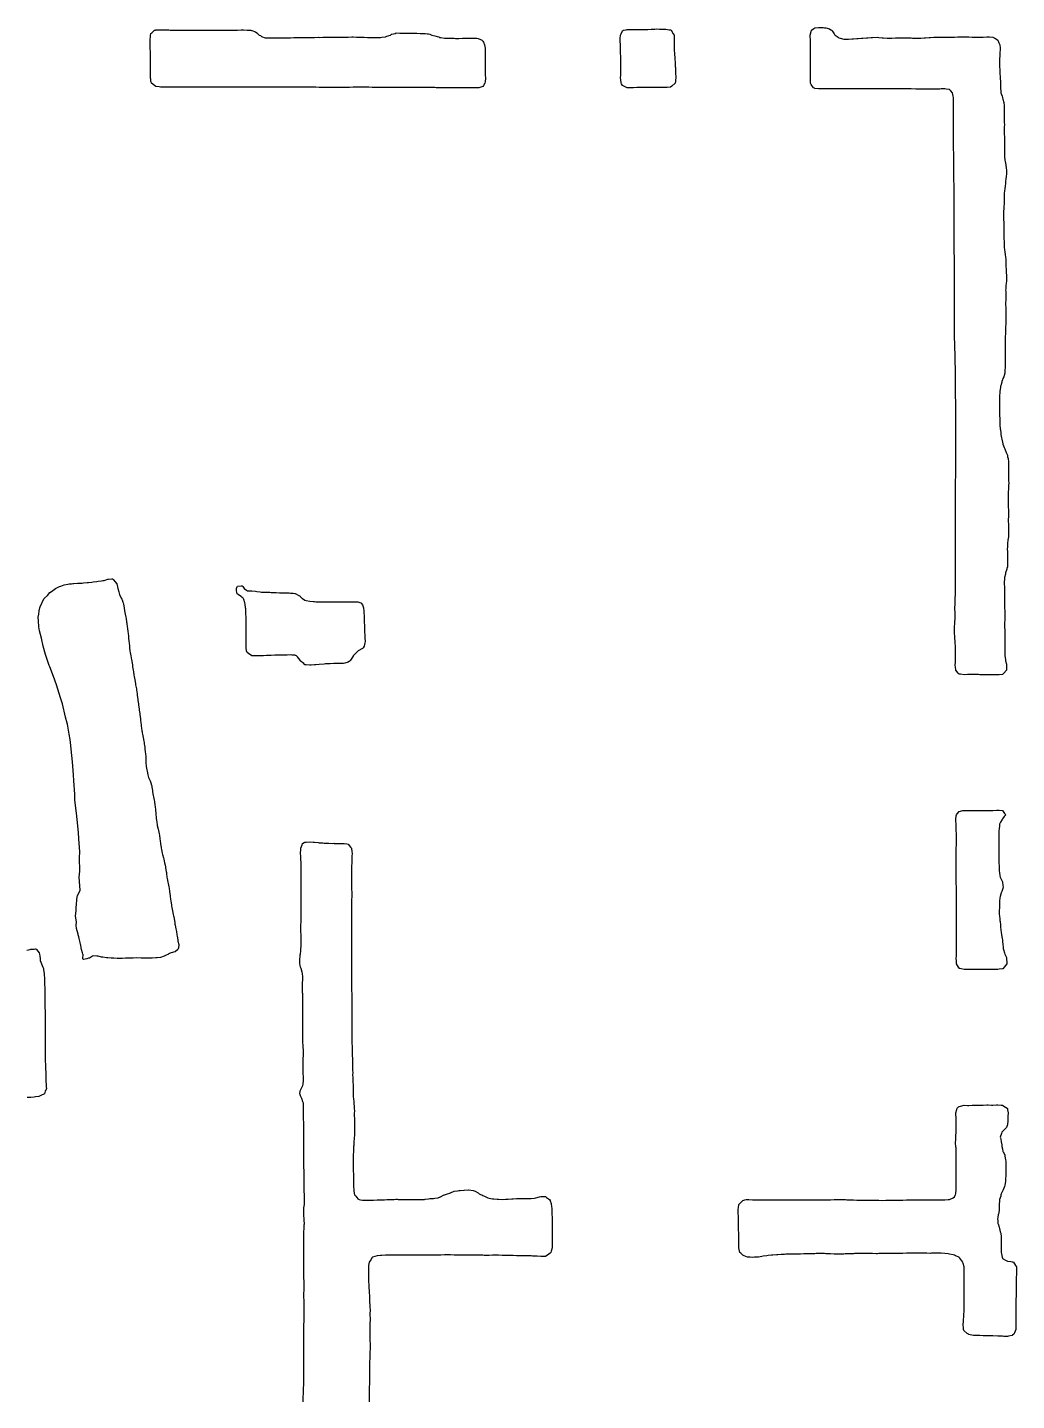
# Model space of a CAD drawing. Header units: millimetres. Extents: x 130 to 149.3, y 511.3 to 541.6.
# Drawn here: x 139.68 to 149.3, y 528.28 to 541.64 of the extents above; entities that cross this region are included whole.
import ezdxf

# ---------------------------------------------------------------- set-up
doc = ezdxf.new("R2010")
doc.units = ezdxf.units.MM
doc.layers.add('Default', color=7, linetype='Continuous', true_color=0xbfd4ff)

msp = doc.modelspace()

# ---------------------------------------------------------------- linework, layer by layer
at = {"layer": 'Default'}
for points in [[(145.653, 541.056), (145.619, 541.055), (145.606, 541.055), (145.572, 541.054), (145.559, 541.054), (145.525, 541.054), (145.512, 541.054), (145.479, 541.069), (145.466, 541.075), (145.457, 541.092), (145.454, 541.098), (145.45, 541.132), (145.448, 541.145), (145.449, 541.179), (145.449, 541.192), (145.449, 541.225), (145.449, 541.238), (145.449, 541.272), (145.45, 541.285), (145.449, 541.319), (145.45, 541.332), (145.449, 541.366), (145.448, 541.379), (145.447, 541.413), (145.447, 541.426), (145.446, 541.46), (145.446, 541.472), (145.445, 541.506), (145.444, 541.519), (145.445, 541.532), (145.446, 541.566), (145.452, 541.577), (145.466, 541.606), (145.473, 541.611), (145.476, 541.613), (145.503, 541.618), (145.512, 541.62), (145.546, 541.621), (145.559, 541.62), (145.593, 541.621), (145.606, 541.621), (145.64, 541.62), (145.653, 541.62), (145.687, 541.619), (145.7, 541.619), (145.713, 541.621), (145.746, 541.623), (145.78, 541.624), (145.793, 541.625), (145.827, 541.624), (145.84, 541.623), (145.874, 541.623), (145.887, 541.623), (145.921, 541.618), (145.934, 541.616), (145.939, 541.614), (145.941, 541.613), (145.96, 541.579), (145.968, 541.566), (145.969, 541.532), (145.969, 541.519), (145.969, 541.485), (145.969, 541.472), (145.969, 541.439), (145.97, 541.426), (145.972, 541.379), (145.975, 541.345), (145.976, 541.332), (145.978, 541.298), (145.979, 541.285), (145.98, 541.26), (145.981, 541.25), (145.981, 541.241), (145.981, 541.238), (145.982, 541.204), (145.983, 541.192), (145.984, 541.158), (145.984, 541.145), (145.983, 541.135), (145.981, 541.109), (145.978, 541.101), (145.977, 541.098), (145.945, 541.07), (145.934, 541.06), (145.9, 541.056), (145.887, 541.055), (145.853, 541.056), (145.84, 541.057), (145.793, 541.057), (145.759, 541.057), (145.746, 541.057), (145.7, 541.057), (145.666, 541.056)], [(149.07, 541.545), (149.089, 541.534), (149.114, 541.519), (149.117, 541.515), (149.128, 541.491), (149.138, 541.472), (149.141, 541.439), (149.141, 541.426), (149.138, 541.392), (149.136, 541.379), (149.136, 541.366), (149.134, 541.332), (149.134, 541.298), (149.135, 541.285), (149.135, 541.251), (149.136, 541.238), (149.137, 541.204), (149.138, 541.192), (149.142, 541.158), (149.142, 541.145), (149.144, 541.111), (149.144, 541.098), (149.144, 541.064), (149.143, 541.051), (149.147, 541.017), (149.147, 541.004), (149.159, 540.97), (149.163, 540.958), (149.164, 540.956), (149.168, 540.943), (149.176, 540.911), (149.18, 540.877), (149.181, 540.864), (149.181, 540.83), (149.181, 540.817), (149.181, 540.783), (149.181, 540.77), (149.181, 540.736), (149.181, 540.723), (149.182, 540.69), (149.181, 540.677), (149.181, 540.643), (149.181, 540.63), (149.181, 540.596), (149.182, 540.583), (149.182, 540.549), (149.182, 540.536), (149.182, 540.502), (149.182, 540.489), (149.182, 540.455), (149.182, 540.443), (149.183, 540.409), (149.182, 540.396), (149.183, 540.383), (149.185, 540.349), (149.188, 540.336), (149.195, 540.302), (149.2, 540.268), (149.203, 540.255), (149.203, 540.242), (149.201, 540.208), (149.199, 540.196), (149.195, 540.162), (149.194, 540.149), (149.192, 540.115), (149.19, 540.102), (149.186, 540.068), (149.184, 540.055), (149.18, 540.021), (149.18, 539.987), (149.179, 539.974), (149.179, 539.941), (149.179, 539.928), (149.177, 539.894), (149.176, 539.881), (149.173, 539.847), (149.173, 539.834), (149.174, 539.8), (149.173, 539.787), (149.173, 539.774), (149.177, 539.74), (149.177, 539.727), (149.178, 539.694), (149.176, 539.66), (149.176, 539.647), (149.177, 539.634), (149.177, 539.6), (149.178, 539.587), (149.18, 539.553), (149.18, 539.519), (149.181, 539.506), (149.183, 539.472), (149.185, 539.46), (149.191, 539.426), (149.193, 539.413), (149.196, 539.379), (149.196, 539.366), (149.197, 539.332), (149.197, 539.319), (149.198, 539.285), (149.198, 539.272), (149.198, 539.259), (149.201, 539.225), (149.201, 539.213), (149.202, 539.179), (149.198, 539.145), (149.197, 539.132), (149.195, 539.098), (149.194, 539.085), (149.195, 539.072), (149.195, 539.038), (149.195, 539.004), (149.195, 538.991), (149.194, 538.957), (149.194, 538.945), (149.195, 538.911), (149.196, 538.898), (149.196, 538.864), (149.196, 538.851), (149.196, 538.838), (149.196, 538.804), (149.195, 538.77), (149.195, 538.757), (149.194, 538.723), (149.194, 538.711), (149.192, 538.677), (149.192, 538.664), (149.191, 538.63), (149.191, 538.617), (149.19, 538.583), (149.19, 538.57), (149.19, 538.536), (149.189, 538.523), (149.189, 538.489), (149.19, 538.476), (149.19, 538.443), (149.19, 538.43), (149.189, 538.396), (149.189, 538.383), (149.188, 538.349), (149.188, 538.336), (149.187, 538.302), (149.187, 538.289), (149.185, 538.276), (149.175, 538.242), (149.168, 538.226), (149.164, 538.211), (149.158, 538.196), (149.157, 538.188), (149.146, 538.155), (149.145, 538.149), (149.144, 538.136), (149.136, 538.102), (149.136, 538.089), (149.134, 538.055), (149.134, 538.021), (149.134, 538.008), (149.134, 537.995), (149.134, 537.962), (149.134, 537.928), (149.134, 537.915), (149.134, 537.881), (149.135, 537.868), (149.136, 537.834), (149.136, 537.821), (149.138, 537.787), (149.139, 537.774), (149.139, 537.77), (149.142, 537.736), (149.143, 537.727), (149.147, 537.695), (149.148, 537.681), (149.155, 537.649), (149.156, 537.634), (149.164, 537.606), (149.167, 537.589), (149.168, 537.587), (149.18, 537.553), (149.185, 537.54), (149.2, 537.506), (149.205, 537.493), (149.211, 537.478), (149.213, 537.464), (149.218, 537.447), (149.222, 537.413), (149.223, 537.4), (149.223, 537.366), (149.223, 537.353), (149.222, 537.319), (149.222, 537.306), (149.222, 537.293), (149.223, 537.259), (149.223, 537.225), (149.224, 537.213), (149.221, 537.179), (149.221, 537.166), (149.221, 537.153), (149.219, 537.119), (149.219, 537.085), (149.22, 537.072), (149.219, 537.038), (149.219, 537.025), (149.219, 536.991), (149.22, 536.978), (149.221, 536.945), (149.221, 536.932), (149.221, 536.898), (149.221, 536.885), (149.22, 536.851), (149.22, 536.838), (149.221, 536.804), (149.221, 536.791), (149.222, 536.757), (149.222, 536.744), (149.222, 536.711), (149.222, 536.698), (149.221, 536.685), (149.217, 536.651), (149.213, 536.62), (149.212, 536.607), (149.212, 536.604), (149.211, 536.593), (149.21, 536.557), (149.21, 536.557), (149.211, 536.553), (149.211, 536.535), (149.212, 536.51), (149.213, 536.483), (149.213, 536.464), (149.213, 536.445), (149.213, 536.417), (149.211, 536.394), (149.207, 536.377), (149.206, 536.37), (149.194, 536.336), (149.192, 536.323), (149.184, 536.289), (149.182, 536.276), (149.181, 536.242), (149.181, 536.229), (149.182, 536.196), (149.182, 536.183), (149.182, 536.17), (149.183, 536.136), (149.183, 536.102), (149.183, 536.089), (149.184, 536.055), (149.184, 536.042), (149.184, 536.008), (149.184, 535.995), (149.185, 535.962), (149.185, 535.949), (149.185, 535.915), (149.185, 535.902), (149.185, 535.868), (149.184, 535.855), (149.184, 535.821), (149.184, 535.808), (149.185, 535.774), (149.185, 535.761), (149.185, 535.727), (149.185, 535.715), (149.185, 535.702), (149.186, 535.668), (149.187, 535.634), (149.187, 535.621), (149.186, 535.587), (149.186, 535.574), (149.187, 535.54), (149.187, 535.527), (149.192, 535.493), (149.194, 535.48), (149.201, 535.447), (149.204, 535.434), (149.203, 535.4), (149.203, 535.387), (149.175, 535.358), (149.164, 535.347), (149.13, 535.343), (149.117, 535.341), (149.083, 535.342), (149.07, 535.342), (149.036, 535.342), (149.023, 535.342), (148.989, 535.343), (148.977, 535.343), (148.943, 535.343), (148.93, 535.344), (148.896, 535.344), (148.883, 535.344), (148.849, 535.344), (148.836, 535.344), (148.823, 535.344), (148.789, 535.342), (148.755, 535.348), (148.742, 535.35), (148.733, 535.36), (148.709, 535.387), (148.705, 535.421), (148.704, 535.434), (148.705, 535.468), (148.705, 535.48), (148.705, 535.514), (148.705, 535.527), (148.705, 535.561), (148.705, 535.574), (148.705, 535.608), (148.705, 535.621), (148.703, 535.655), (148.703, 535.668), (148.701, 535.702), (148.701, 535.715), (148.698, 535.748), (148.697, 535.761), (148.698, 535.795), (148.698, 535.808), (148.7, 535.842), (148.701, 535.855), (148.702, 535.889), (148.702, 535.902), (148.702, 535.936), (148.702, 535.949), (148.701, 535.983), (148.701, 535.995), (148.702, 536.029), (148.702, 536.042), (148.704, 536.076), (148.704, 536.089), (148.705, 536.123), (148.705, 536.136), (148.706, 536.17), (148.706, 536.183), (148.706, 536.196), (148.706, 536.229), (148.706, 536.263), (148.706, 536.276), (148.706, 536.31), (148.706, 536.323), (148.706, 536.357), (148.706, 536.37), (148.706, 536.404), (148.706, 536.417), (148.706, 536.451), (148.706, 536.464), (148.707, 536.497), (148.707, 536.51), (148.707, 536.544), (148.707, 536.557), (148.707, 536.591), (148.707, 536.604), (148.707, 536.638), (148.707, 536.651), (148.707, 536.685), (148.707, 536.698), (148.707, 536.731), (148.707, 536.744), (148.706, 536.778), (148.706, 536.791), (148.706, 536.825), (148.706, 536.838), (148.706, 536.872), (148.705, 536.885), (148.705, 536.919), (148.705, 536.932), (148.705, 536.966), (148.705, 536.978), (148.706, 537.012), (148.706, 537.025), (148.706, 537.059), (148.706, 537.072), (148.706, 537.106), (148.707, 537.119), (148.707, 537.153), (148.707, 537.166), (148.707, 537.2), (148.707, 537.213), (148.707, 537.246), (148.708, 537.259), (148.708, 537.293), (148.708, 537.306), (148.708, 537.319), (148.708, 537.353), (148.709, 537.387), (148.709, 537.4), (148.709, 537.434), (148.709, 537.447), (148.709, 537.481), (148.709, 537.493), (148.709, 537.527), (148.709, 537.54), (148.71, 537.574), (148.71, 537.587), (148.71, 537.621), (148.71, 537.634), (148.709, 537.668), (148.709, 537.681), (148.709, 537.715), (148.709, 537.727), (148.709, 537.761), (148.709, 537.774), (148.709, 537.808), (148.709, 537.821), (148.709, 537.855), (148.709, 537.868), (148.708, 537.902), (148.708, 537.915), (148.708, 537.949), (148.708, 537.962), (148.708, 537.995), (148.708, 538.008), (148.707, 538.042), (148.707, 538.055), (148.707, 538.102), (148.706, 538.136), (148.706, 538.149), (148.706, 538.183), (148.706, 538.196), (148.706, 538.229), (148.706, 538.242), (148.705, 538.276), (148.705, 538.289), (148.705, 538.323), (148.705, 538.336), (148.704, 538.37), (148.704, 538.383), (148.703, 538.417), (148.703, 538.43), (148.702, 538.464), (148.702, 538.476), (148.701, 538.51), (148.7, 538.523), (148.699, 538.557), (148.699, 538.57), (148.697, 538.617), (148.697, 538.632), (148.696, 538.664), (148.696, 538.671), (148.695, 538.685), (148.695, 538.711), (148.695, 538.733), (148.696, 538.742), (148.696, 538.753), (148.696, 538.757), (148.696, 538.791), (148.697, 538.804), (148.697, 538.838), (148.697, 538.851), (148.697, 538.885), (148.697, 538.898), (148.697, 538.932), (148.697, 538.945), (148.697, 538.978), (148.697, 538.991), (148.697, 539.025), (148.697, 539.038), (148.697, 539.072), (148.697, 539.085), (148.697, 539.119), (148.697, 539.132), (148.697, 539.166), (148.697, 539.179), (148.697, 539.213), (148.696, 539.225), (148.696, 539.259), (148.696, 539.272), (148.696, 539.306), (148.696, 539.319), (148.696, 539.326), (148.696, 539.33), (148.695, 539.357), (148.695, 539.366), (148.695, 539.413), (148.694, 539.447), (148.694, 539.46), (148.694, 539.493), (148.694, 539.506), (148.694, 539.54), (148.694, 539.553), (148.694, 539.587), (148.694, 539.6), (148.694, 539.634), (148.694, 539.647), (148.694, 539.66), (148.694, 539.694), (148.693, 539.727), (148.693, 539.74), (148.693, 539.774), (148.693, 539.787), (148.693, 539.821), (148.693, 539.834), (148.693, 539.868), (148.693, 539.881), (148.693, 539.915), (148.693, 539.928), (148.693, 539.962), (148.692, 539.974), (148.692, 540.008), (148.692, 540.021), (148.692, 540.055), (148.692, 540.068), (148.692, 540.102), (148.692, 540.115), (148.691, 540.149), (148.691, 540.162), (148.691, 540.196), (148.691, 540.208), (148.69, 540.242), (148.69, 540.255), (148.69, 540.289), (148.69, 540.302), (148.689, 540.336), (148.689, 540.349), (148.689, 540.383), (148.689, 540.396), (148.689, 540.43), (148.688, 540.443), (148.688, 540.476), (148.688, 540.489), (148.688, 540.523), (148.688, 540.536), (148.688, 540.57), (148.688, 540.583), (148.688, 540.617), (148.688, 540.63), (148.687, 540.664), (148.687, 540.677), (148.687, 540.711), (148.687, 540.723), (148.687, 540.757), (148.687, 540.77), (148.687, 540.804), (148.687, 540.817), (148.687, 540.851), (148.686, 540.864), (148.686, 540.898), (148.686, 540.911), (148.686, 540.945), (148.686, 540.958), (148.684, 540.97), (148.678, 541.004), (148.657, 541.026), (148.649, 541.035), (148.615, 541.041), (148.602, 541.043), (148.568, 541.042), (148.555, 541.041), (148.521, 541.041), (148.508, 541.041), (148.474, 541.041), (148.462, 541.041), (148.428, 541.041), (148.415, 541.041), (148.402, 541.041), (148.368, 541.041), (148.334, 541.041), (148.321, 541.041), (148.274, 541.042), (148.24, 541.042), (148.228, 541.042), (148.194, 541.042), (148.147, 541.043), (148.134, 541.043), (148.1, 541.043), (148.053, 541.043), (148.04, 541.043), (148.027, 541.043), (147.993, 541.043), (147.947, 541.043), (147.913, 541.043), (147.9, 541.043), (147.853, 541.043), (147.806, 541.043), (147.759, 541.043), (147.725, 541.042), (147.713, 541.042), (147.666, 541.042), (147.632, 541.042), (147.619, 541.042), (147.585, 541.043), (147.572, 541.043), (147.525, 541.043), (147.491, 541.043), (147.479, 541.043), (147.445, 541.043), (147.432, 541.043), (147.398, 541.042), (147.385, 541.042), (147.372, 541.044), (147.338, 541.047), (147.334, 541.049), (147.326, 541.051), (147.303, 541.085), (147.295, 541.098), (147.294, 541.132), (147.294, 541.145), (147.295, 541.179), (147.295, 541.192), (147.296, 541.225), (147.296, 541.238), (147.296, 541.272), (147.296, 541.285), (147.296, 541.319), (147.296, 541.332), (147.295, 541.366), (147.295, 541.379), (147.295, 541.413), (147.295, 541.426), (147.295, 541.46), (147.295, 541.472), (147.294, 541.506), (147.294, 541.519), (147.292, 541.553), (147.292, 541.566), (147.301, 541.6), (147.305, 541.613), (147.329, 541.629), (147.338, 541.635), (147.372, 541.638), (147.385, 541.64), (147.419, 541.638), (147.432, 541.637), (147.445, 541.635), (147.479, 541.627), (147.492, 541.618), (147.5, 541.613), (147.505, 541.606), (147.525, 541.578), (147.53, 541.572), (147.534, 541.566), (147.564, 541.545), (147.572, 541.538), (147.585, 541.534), (147.619, 541.527), (147.653, 541.527), (147.666, 541.527), (147.7, 541.529), (147.713, 541.53), (147.746, 541.531), (147.759, 541.532), (147.793, 541.534), (147.806, 541.535), (147.84, 541.538), (147.853, 541.54), (147.887, 541.543), (147.9, 541.543), (147.947, 541.544), (147.96, 541.543), (147.993, 541.54), (148.006, 541.539), (148.04, 541.536), (148.074, 541.537), (148.087, 541.537), (148.121, 541.539), (148.134, 541.54), (148.147, 541.54), (148.181, 541.54), (148.215, 541.539), (148.228, 541.539), (148.261, 541.538), (148.274, 541.538), (148.287, 541.537), (148.321, 541.537), (148.334, 541.537), (148.368, 541.537), (148.402, 541.538), (148.415, 541.539), (148.449, 541.542), (148.462, 541.543), (148.495, 541.545), (148.508, 541.545), (148.542, 541.545), (148.555, 541.545), (148.589, 541.546), (148.602, 541.546), (148.636, 541.546), (148.649, 541.546), (148.683, 541.546), (148.696, 541.546), (148.73, 541.547), (148.742, 541.547), (148.776, 541.547), (148.789, 541.547), (148.823, 541.547), (148.836, 541.547), (148.87, 541.546), (148.883, 541.546), (148.917, 541.546), (148.93, 541.546), (148.964, 541.546), (148.977, 541.546), (149.01, 541.548), (149.023, 541.548), (149.036, 541.547)], [(142.563, 541.057), (142.529, 541.057), (142.516, 541.057), (142.483, 541.058), (142.47, 541.058), (142.436, 541.058), (142.423, 541.058), (142.389, 541.058), (142.376, 541.058), (142.363, 541.058), (142.329, 541.058), (142.295, 541.059), (142.282, 541.059), (142.248, 541.059), (142.236, 541.059), (142.189, 541.059), (142.155, 541.059), (142.142, 541.059), (142.108, 541.059), (142.095, 541.059), (142.061, 541.059), (142.048, 541.059), (142.002, 541.059), (141.968, 541.059), (141.955, 541.059), (141.921, 541.059), (141.908, 541.059), (141.861, 541.059), (141.814, 541.059), (141.78, 541.06), (141.721, 541.06), (141.687, 541.06), (141.674, 541.06), (141.64, 541.06), (141.58, 541.06), (141.533, 541.06), (141.487, 541.06), (141.44, 541.06), (141.393, 541.06), (141.359, 541.06), (141.346, 541.06), (141.312, 541.06), (141.299, 541.06), (141.286, 541.06), (141.253, 541.06), (141.219, 541.06), (141.206, 541.06), (141.172, 541.06), (141.159, 541.06), (141.125, 541.06), (141.112, 541.06), (141.078, 541.06), (141.065, 541.06), (141.031, 541.06), (141.018, 541.06), (140.985, 541.06), (140.972, 541.059), (140.959, 541.061), (140.925, 541.065), (140.914, 541.074), (140.884, 541.098), (140.883, 541.102), (140.878, 541.115), (140.876, 541.136), (140.875, 541.145), (140.875, 541.179), (140.875, 541.192), (140.874, 541.225), (140.874, 541.238), (140.874, 541.272), (140.874, 541.285), (140.874, 541.319), (140.874, 541.332), (140.873, 541.366), (140.873, 541.379), (140.873, 541.413), (140.872, 541.426), (140.872, 541.46), (140.871, 541.472), (140.87, 541.519), (140.873, 541.553), (140.874, 541.566), (140.877, 541.577), (140.878, 541.58), (140.888, 541.589), (140.913, 541.613), (140.922, 541.615), (140.925, 541.616), (140.959, 541.617), (140.972, 541.618), (141.006, 541.617), (141.018, 541.616), (141.052, 541.616), (141.065, 541.615), (141.099, 541.615), (141.112, 541.615), (141.146, 541.614), (141.159, 541.614), (141.193, 541.614), (141.206, 541.614), (141.253, 541.613), (141.286, 541.613), (141.299, 541.613), (141.333, 541.613), (141.346, 541.613), (141.38, 541.613), (141.393, 541.613), (141.427, 541.613), (141.44, 541.613), (141.474, 541.613), (141.487, 541.613), (141.533, 541.614), (141.567, 541.614), (141.58, 541.614), (141.614, 541.614), (141.627, 541.614), (141.661, 541.614), (141.674, 541.615), (141.708, 541.615), (141.721, 541.615), (141.755, 541.616), (141.767, 541.616), (141.78, 541.616), (141.814, 541.615), (141.819, 541.615), (141.849, 541.613), (141.857, 541.61), (141.861, 541.609), (141.895, 541.596), (141.908, 541.587), (141.908, 541.586), (141.93, 541.566), (141.943, 541.56), (141.955, 541.551), (141.989, 541.54), (142.002, 541.539), (142.014, 541.539), (142.048, 541.538), (142.061, 541.538), (142.095, 541.538), (142.129, 541.539), (142.142, 541.539), (142.176, 541.539), (142.189, 541.54), (142.223, 541.54), (142.236, 541.54), (142.269, 541.541), (142.282, 541.541), (142.316, 541.541), (142.329, 541.542), (142.363, 541.542), (142.376, 541.543), (142.41, 541.543), (142.423, 541.543), (142.457, 541.543), (142.47, 541.543), (142.504, 541.544), (142.516, 541.543), (142.55, 541.544), (142.563, 541.544), (142.597, 541.544), (142.61, 541.544), (142.644, 541.544), (142.657, 541.544), (142.67, 541.545), (142.704, 541.545), (142.738, 541.545), (142.751, 541.546), (142.784, 541.546), (142.797, 541.546), (142.831, 541.547), (142.844, 541.547), (142.878, 541.546), (142.891, 541.546), (142.925, 541.544), (142.938, 541.544), (142.951, 541.544), (142.985, 541.543), (142.997, 541.543), (143.031, 541.542), (143.065, 541.542), (143.078, 541.542), (143.112, 541.543), (143.125, 541.545), (143.159, 541.55), (143.172, 541.554), (143.208, 541.566), (143.219, 541.573), (143.222, 541.574), (143.253, 541.582), (143.265, 541.586), (143.299, 541.585), (143.312, 541.585), (143.325, 541.585), (143.359, 541.583), (143.393, 541.584), (143.406, 541.584), (143.44, 541.584), (143.453, 541.584), (143.466, 541.584), (143.499, 541.582), (143.512, 541.582), (143.546, 541.58), (143.568, 541.578), (143.58, 541.577), (143.593, 541.575), (143.612, 541.566), (143.64, 541.558), (143.664, 541.553), (143.68, 541.547), (143.687, 541.543), (143.7, 541.541), (143.734, 541.537), (143.746, 541.537), (143.78, 541.536), (143.793, 541.535), (143.827, 541.534), (143.84, 541.533), (143.874, 541.533), (143.908, 541.535), (143.921, 541.535), (143.955, 541.536), (143.968, 541.536), (143.981, 541.536), (144.014, 541.537), (144.048, 541.534), (144.061, 541.533), (144.086, 541.523), (144.095, 541.519), (144.105, 541.511), (144.108, 541.508), (144.113, 541.498), (144.125, 541.472), (144.129, 541.439), (144.13, 541.426), (144.13, 541.392), (144.129, 541.379), (144.129, 541.345), (144.129, 541.332), (144.129, 541.298), (144.13, 541.285), (144.13, 541.251), (144.13, 541.238), (144.13, 541.204), (144.131, 541.192), (144.131, 541.179), (144.133, 541.145), (144.129, 541.111), (144.128, 541.098), (144.113, 541.075), (144.108, 541.066), (144.097, 541.062), (144.067, 541.051), (144.065, 541.051), (144.061, 541.051), (144.027, 541.051), (144.014, 541.051), (144.009, 541.051), (143.991, 541.051), (143.975, 541.051), (143.968, 541.051), (143.934, 541.052), (143.921, 541.052), (143.887, 541.052), (143.874, 541.053), (143.827, 541.054), (143.793, 541.054), (143.78, 541.054), (143.746, 541.054), (143.734, 541.054), (143.7, 541.054), (143.687, 541.054), (143.653, 541.054), (143.64, 541.055), (143.606, 541.055), (143.593, 541.055), (143.559, 541.056), (143.546, 541.056), (143.512, 541.056), (143.499, 541.056), (143.466, 541.056), (143.453, 541.056), (143.419, 541.056), (143.406, 541.056), (143.372, 541.056), (143.359, 541.057), (143.312, 541.057), (143.278, 541.057), (143.265, 541.057), (143.232, 541.057), (143.219, 541.057), (143.185, 541.057), (143.172, 541.057), (143.138, 541.057), (143.125, 541.057), (143.091, 541.057), (143.078, 541.057), (143.044, 541.057), (143.031, 541.057), (142.997, 541.058), (142.985, 541.058), (142.951, 541.058), (142.938, 541.058), (142.904, 541.058), (142.891, 541.058), (142.857, 541.058), (142.844, 541.058), (142.81, 541.057), (142.797, 541.057), (142.763, 541.057), (142.751, 541.057), (142.738, 541.057), (142.704, 541.057), (142.691, 541.057), (142.657, 541.057), (142.623, 541.057), (142.61, 541.057), (142.576, 541.057)], [(140.082, 534.764), (140.065, 534.863), (140.063, 534.872), (140.048, 534.932), (140.017, 535.059), (139.999, 535.119), (139.959, 535.246), (139.929, 535.326), (139.895, 535.42), (139.889, 535.434), (139.851, 535.541), (139.829, 535.621), (139.813, 535.699), (139.794, 535.769), (139.786, 535.808), (139.785, 535.868), (139.782, 535.902), (139.786, 535.932), (139.79, 535.966), (139.798, 535.995), (139.801, 536.004), (139.837, 536.081), (139.843, 536.089), (139.871, 536.115), (139.895, 536.144), (139.91, 536.152), (139.949, 536.183), (139.963, 536.189), (139.975, 536.195), (139.989, 536.201), (140.002, 536.206), (140.035, 536.217), (140.069, 536.224), (140.082, 536.227), (140.106, 536.229), (140.119, 536.231), (140.129, 536.232), (140.163, 536.233), (140.176, 536.233), (140.21, 536.235), (140.223, 536.236), (140.257, 536.239), (140.269, 536.24), (140.303, 536.244), (140.316, 536.246), (140.35, 536.251), (140.363, 536.252), (140.397, 536.258), (140.41, 536.259), (140.423, 536.261), (140.457, 536.272), (140.464, 536.274), (140.499, 536.276), (140.504, 536.277), (140.505, 536.276), (140.509, 536.27), (140.546, 536.229), (140.546, 536.228), (140.55, 536.21), (140.553, 536.199), (140.556, 536.183), (140.566, 536.149), (140.569, 536.136), (140.573, 536.123), (140.589, 536.089), (140.594, 536.078), (140.597, 536.071), (140.605, 536.048), (140.607, 536.042), (140.61, 536.029), (140.619, 535.995), (140.622, 535.966), (140.628, 535.931), (140.634, 535.902), (140.637, 535.889), (140.641, 535.855), (140.643, 535.844), (140.644, 535.837), (140.647, 535.814), (140.648, 535.808), (140.649, 535.795), (140.654, 535.761), (140.655, 535.748), (140.659, 535.715), (140.66, 535.702), (140.663, 535.668), (140.665, 535.655), (140.668, 535.621), (140.669, 535.608), (140.674, 535.574), (140.676, 535.561), (140.682, 535.527), (140.689, 535.489), (140.691, 535.482), (140.691, 535.48), (140.693, 535.472), (140.698, 535.438), (140.698, 535.434), (140.7, 535.421), (140.705, 535.387), (140.707, 535.374), (140.713, 535.34), (140.715, 535.327), (140.721, 535.293), (140.727, 535.259), (140.729, 535.246), (140.736, 535.207), (140.737, 535.2), (140.738, 535.195), (140.743, 535.157), (140.743, 535.153), (140.745, 535.14), (140.749, 535.106), (140.751, 535.093), (140.756, 535.059), (140.757, 535.046), (140.763, 535.012), (140.764, 534.999), (140.769, 534.966), (140.771, 534.953), (140.775, 534.919), (140.777, 534.906), (140.78, 534.872), (140.782, 534.859), (140.784, 534.842), (140.786, 534.825), (140.79, 534.799), (140.792, 534.787), (140.793, 534.778), (140.796, 534.765), (140.802, 534.732), (140.808, 534.698), (140.811, 534.685), (140.813, 534.672), (140.818, 534.638), (140.819, 534.625), (140.823, 534.591), (140.824, 534.578), (140.827, 534.544), (140.828, 534.531), (140.828, 534.497), (140.829, 534.478), (140.831, 534.464), (140.833, 534.451), (140.837, 534.418), (140.84, 534.404), (140.848, 534.37), (140.85, 534.357), (140.855, 534.344), (140.871, 534.31), (140.875, 534.3), (140.878, 534.293), (140.884, 534.27), (140.885, 534.263), (140.887, 534.25), (140.892, 534.217), (140.894, 534.204), (140.901, 534.17), (140.903, 534.157), (140.91, 534.123), (140.912, 534.11), (140.917, 534.076), (140.918, 534.063), (140.922, 534.029), (140.923, 534.022), (140.925, 533.999), (140.926, 533.982), (140.928, 533.961), (140.93, 533.94), (140.931, 533.936), (140.935, 533.902), (140.937, 533.889), (140.939, 533.876), (140.947, 533.842), (140.95, 533.829), (140.958, 533.795), (140.96, 533.782), (140.965, 533.748), (140.968, 533.726), (140.971, 533.703), (140.971, 533.702), (140.972, 533.701), (140.978, 533.659), (140.978, 533.655), (140.981, 533.642), (140.987, 533.608), (140.99, 533.595), (140.999, 533.561), (141.002, 533.548), (141.01, 533.514), (141.015, 533.492), (141.018, 533.475), (141.02, 533.468), (141.024, 533.444), (141.026, 533.43), (141.028, 533.421), (141.03, 533.408), (141.034, 533.374), (141.036, 533.361), (141.042, 533.327), (141.044, 533.314), (141.051, 533.28), (141.054, 533.267), (141.06, 533.234), (141.063, 533.213), (141.065, 533.197), (141.066, 533.187), (141.069, 533.16), (141.072, 533.14), (141.077, 533.106), (141.079, 533.093), (141.082, 533.08), (141.089, 533.046), (141.095, 533.012), (141.098, 532.999), (141.1, 532.987), (141.106, 532.953), (141.11, 532.929), (141.112, 532.917), (141.114, 532.906), (141.114, 532.906), (141.12, 532.872), (141.122, 532.859), (141.125, 532.846), (141.131, 532.812), (141.132, 532.799), (141.139, 532.765), (141.141, 532.752), (141.148, 532.719), (141.146, 532.685), (141.138, 532.672), (141.113, 532.649), (141.112, 532.649), (141.099, 532.644), (141.065, 532.634), (141.059, 532.632), (141.049, 532.625), (141.021, 532.613), (141.018, 532.611), (141.006, 532.604), (140.972, 532.594), (140.938, 532.59), (140.925, 532.588), (140.891, 532.587), (140.878, 532.587), (140.865, 532.587), (140.831, 532.587), (140.797, 532.587), (140.784, 532.587), (140.738, 532.588), (140.704, 532.587), (140.691, 532.587), (140.678, 532.587), (140.657, 532.586), (140.644, 532.585), (140.631, 532.585), (140.597, 532.584), (140.563, 532.584), (140.55, 532.584), (140.516, 532.585), (140.504, 532.585), (140.491, 532.585), (140.457, 532.588), (140.444, 532.588), (140.41, 532.596), (140.397, 532.597), (140.363, 532.607), (140.35, 532.606), (140.316, 532.61), (140.31, 532.607), (140.28, 532.587), (140.269, 532.585), (140.254, 532.578), (140.223, 532.573), (140.215, 532.578), (140.214, 532.582), (140.217, 532.622), (140.216, 532.625), (140.211, 532.637), (140.202, 532.672), (140.199, 532.687), (140.195, 532.712), (140.194, 532.719), (140.19, 532.738), (140.184, 532.765), (140.181, 532.777), (140.176, 532.795), (140.171, 532.812), (140.17, 532.818), (140.155, 532.876), (140.151, 532.906), (140.153, 532.936), (140.144, 532.999), (140.151, 533.047), (140.152, 533.054), (140.151, 533.077), (140.16, 533.187), (140.164, 533.194), (140.188, 533.246), (140.179, 533.374), (140.186, 533.434), (140.183, 533.561), (140.186, 533.621), (140.175, 533.748), (140.172, 533.808), (140.159, 533.936), (140.153, 533.995), (140.139, 534.123), (140.136, 534.183), (140.129, 534.31), (140.124, 534.37), (140.115, 534.497), (140.107, 534.557), (140.094, 534.685), (140.091, 534.713)], [(142.516, 536.052), (142.55, 536.051), (142.563, 536.051), (142.597, 536.051), (142.61, 536.051), (142.623, 536.051), (142.657, 536.053), (142.691, 536.053), (142.704, 536.053), (142.738, 536.053), (142.751, 536.053), (142.763, 536.053), (142.797, 536.052), (142.831, 536.052), (142.844, 536.053), (142.878, 536.052), (142.891, 536.051), (142.912, 536.045), (142.92, 536.042), (142.924, 536.038), (142.938, 536.023), (142.94, 536.015), (142.946, 535.995), (142.949, 535.962), (142.95, 535.949), (142.951, 535.915), (142.952, 535.902), (142.953, 535.868), (142.954, 535.855), (142.955, 535.821), (142.955, 535.808), (142.957, 535.774), (142.957, 535.761), (142.959, 535.727), (142.96, 535.715), (142.96, 535.702), (142.961, 535.668), (142.959, 535.655), (142.952, 535.621), (142.942, 535.606), (142.938, 535.6), (142.895, 535.576), (142.892, 535.574), (142.891, 535.574), (142.887, 535.57), (142.846, 535.527), (142.844, 535.524), (142.821, 535.486), (142.817, 535.48), (142.809, 535.476), (142.797, 535.466), (142.763, 535.456), (142.751, 535.453), (142.717, 535.452), (142.704, 535.452), (142.67, 535.451), (142.657, 535.451), (142.623, 535.449), (142.61, 535.449), (142.576, 535.448), (142.563, 535.447), (142.516, 535.444), (142.483, 535.441), (142.47, 535.44), (142.436, 535.437), (142.423, 535.435), (142.389, 535.439), (142.376, 535.44), (142.364, 535.451), (142.331, 535.48), (142.33, 535.483), (142.329, 535.485), (142.304, 535.516), (142.295, 535.527), (142.286, 535.531), (142.282, 535.532), (142.248, 535.535), (142.236, 535.536), (142.202, 535.535), (142.189, 535.535), (142.142, 535.534), (142.108, 535.533), (142.095, 535.532), (142.082, 535.532), (142.048, 535.531), (142.014, 535.53), (142.002, 535.529), (141.972, 535.528), (141.959, 535.528), (141.955, 535.527), (141.947, 535.527), (141.909, 535.526), (141.908, 535.526), (141.902, 535.526), (141.872, 535.527), (141.866, 535.528), (141.861, 535.528), (141.827, 535.551), (141.814, 535.559), (141.81, 535.57), (141.809, 535.574), (141.806, 535.608), (141.804, 535.621), (141.805, 535.655), (141.805, 535.668), (141.805, 535.702), (141.805, 535.715), (141.805, 535.748), (141.805, 535.761), (141.804, 535.795), (141.804, 535.808), (141.804, 535.842), (141.804, 535.855), (141.803, 535.889), (141.803, 535.902), (141.802, 535.936), (141.801, 535.949), (141.8, 535.983), (141.799, 535.995), (141.795, 536.029), (141.793, 536.042), (141.781, 536.076), (141.776, 536.089), (141.77, 536.094), (141.767, 536.096), (141.755, 536.104), (141.721, 536.126), (141.716, 536.133), (141.714, 536.136), (141.71, 536.17), (141.709, 536.183), (141.717, 536.198), (141.721, 536.205), (141.755, 536.207), (141.767, 536.208), (141.773, 536.2), (141.785, 536.183), (141.807, 536.166), (141.814, 536.159), (141.848, 536.159), (141.861, 536.159), (141.895, 536.155), (141.908, 536.154), (141.942, 536.149), (141.955, 536.148), (141.989, 536.147), (142.002, 536.146), (142.035, 536.145), (142.048, 536.144), (142.082, 536.143), (142.095, 536.142), (142.129, 536.141), (142.142, 536.141), (142.176, 536.14), (142.189, 536.14), (142.223, 536.139), (142.236, 536.138), (142.254, 536.137), (142.261, 536.136), (142.277, 536.133), (142.282, 536.132), (142.316, 536.114), (142.329, 536.106), (142.333, 536.102), (142.346, 536.089), (142.354, 536.084), (142.376, 536.069), (142.389, 536.066), (142.423, 536.059), (142.457, 536.056), (142.47, 536.055), (142.483, 536.054)], [(148.715, 533.187), (148.715, 533.221), (148.715, 533.234), (148.715, 533.246), (148.715, 533.28), (148.714, 533.314), (148.714, 533.327), (148.714, 533.361), (148.714, 533.374), (148.714, 533.408), (148.713, 533.421), (148.713, 533.455), (148.713, 533.468), (148.713, 533.501), (148.713, 533.514), (148.713, 533.548), (148.713, 533.561), (148.714, 533.595), (148.714, 533.608), (148.714, 533.642), (148.714, 533.655), (148.715, 533.689), (148.715, 533.702), (148.715, 533.736), (148.715, 533.748), (148.715, 533.782), (148.715, 533.795), (148.714, 533.829), (148.714, 533.842), (148.713, 533.876), (148.713, 533.889), (148.711, 533.923), (148.71, 533.936), (148.714, 533.97), (148.715, 533.982), (148.723, 533.991), (148.742, 534.014), (148.776, 534.021), (148.789, 534.024), (148.823, 534.023), (148.836, 534.023), (148.87, 534.023), (148.883, 534.023), (148.917, 534.023), (148.93, 534.023), (148.964, 534.023), (148.977, 534.023), (149.01, 534.023), (149.023, 534.023), (149.057, 534.024), (149.07, 534.024), (149.104, 534.026), (149.117, 534.026), (149.13, 534.026), (149.164, 534.023), (149.184, 533.994), (149.195, 533.982), (149.181, 533.964), (149.164, 533.94), (149.159, 533.936), (149.145, 533.908), (149.135, 533.889), (149.134, 533.876), (149.13, 533.842), (149.129, 533.829), (149.128, 533.795), (149.129, 533.761), (149.129, 533.748), (149.128, 533.736), (149.128, 533.702), (149.128, 533.689), (149.127, 533.655), (149.128, 533.621), (149.128, 533.608), (149.128, 533.574), (149.128, 533.561), (149.129, 533.527), (149.129, 533.514), (149.131, 533.48), (149.132, 533.468), (149.132, 533.434), (149.133, 533.421), (149.139, 533.387), (149.141, 533.374), (149.158, 533.342), (149.164, 533.33), (149.164, 533.329), (149.165, 533.327), (149.168, 533.293), (149.17, 533.28), (149.166, 533.265), (149.164, 533.255), (149.157, 533.236), (149.156, 533.234), (149.152, 533.221), (149.14, 533.187), (149.139, 533.174), (149.134, 533.14), (149.135, 533.127), (149.133, 533.093), (149.133, 533.08), (149.132, 533.046), (149.132, 533.012), (149.133, 532.999), (149.136, 532.966), (149.138, 532.953), (149.14, 532.943), (149.143, 532.909), (149.143, 532.906), (149.144, 532.891), (149.147, 532.859), (149.149, 532.84), (149.154, 532.812), (149.159, 532.778), (149.162, 532.765), (149.164, 532.747), (149.167, 532.719), (149.169, 532.692), (149.171, 532.679), (149.172, 532.672), (149.184, 532.638), (149.186, 532.625), (149.201, 532.591), (149.203, 532.578), (149.206, 532.544), (149.206, 532.531), (149.181, 532.497), (149.171, 532.484), (149.166, 532.482), (149.164, 532.482), (149.13, 532.478), (149.117, 532.476), (149.083, 532.477), (149.07, 532.477), (149.036, 532.477), (149.023, 532.477), (148.989, 532.477), (148.977, 532.477), (148.943, 532.477), (148.93, 532.477), (148.896, 532.477), (148.883, 532.477), (148.849, 532.477), (148.836, 532.476), (148.802, 532.476), (148.789, 532.476), (148.76, 532.482), (148.749, 532.484), (148.744, 532.487), (148.742, 532.488), (148.736, 532.5), (148.717, 532.531), (148.715, 532.565), (148.714, 532.578), (148.715, 532.612), (148.715, 532.625), (148.715, 532.638), (148.716, 532.672), (148.716, 532.706), (148.716, 532.719), (148.716, 532.752), (148.716, 532.765), (148.716, 532.799), (148.716, 532.812), (148.716, 532.846), (148.716, 532.859), (148.716, 532.872), (148.716, 532.906), (148.716, 532.94), (148.716, 532.953), (148.715, 532.987), (148.715, 532.999), (148.715, 533.033), (148.715, 533.046), (148.715, 533.059), (148.715, 533.093), (148.715, 533.127), (148.715, 533.14), (148.715, 533.174)], [(146.616, 529.716), (146.608, 529.723), (146.605, 529.736), (146.597, 529.769), (146.597, 529.803), (146.598, 529.85), (146.598, 529.863), (146.597, 529.897), (146.597, 529.91), (146.596, 529.944), (146.596, 529.957), (146.595, 529.991), (146.595, 530.003), (146.594, 530.037), (146.594, 530.05), (146.594, 530.084), (146.593, 530.097), (146.593, 530.131), (146.592, 530.144), (146.594, 530.157), (146.599, 530.191), (146.61, 530.202), (146.636, 530.23), (146.656, 530.235), (146.669, 530.237), (146.683, 530.237), (146.695, 530.237), (146.73, 530.235), (146.763, 530.234), (146.776, 530.234), (146.857, 530.235), (146.87, 530.235), (146.904, 530.234), (146.917, 530.234), (146.964, 530.234), (146.997, 530.234), (147.044, 530.234), (147.057, 530.234), (147.138, 530.234), (147.151, 530.234), (147.185, 530.234), (147.198, 530.234), (147.232, 530.234), (147.244, 530.234), (147.291, 530.234), (147.338, 530.234), (147.372, 530.234), (147.385, 530.234), (147.419, 530.235), (147.432, 530.235), (147.466, 530.235), (147.479, 530.235), (147.491, 530.235), (147.525, 530.237), (147.531, 530.237), (147.572, 530.238), (147.572, 530.238), (147.572, 530.238), (147.619, 530.237), (147.636, 530.237), (147.649, 530.236), (147.666, 530.235), (147.7, 530.234), (147.713, 530.234), (147.746, 530.233), (147.759, 530.233), (147.793, 530.232), (147.806, 530.232), (147.84, 530.232), (147.853, 530.232), (147.887, 530.231), (147.9, 530.231), (147.934, 530.231), (147.947, 530.231), (147.96, 530.231), (147.993, 530.23), (148.027, 530.231), (148.04, 530.231), (148.074, 530.231), (148.087, 530.231), (148.121, 530.231), (148.134, 530.231), (148.168, 530.232), (148.181, 530.232), (148.194, 530.232), (148.228, 530.234), (148.24, 530.234), (148.274, 530.235), (148.308, 530.235), (148.321, 530.235), (148.355, 530.235), (148.368, 530.235), (148.381, 530.235), (148.415, 530.235), (148.449, 530.234), (148.462, 530.234), (148.474, 530.235), (148.508, 530.234), (148.542, 530.234), (148.555, 530.234), (148.589, 530.234), (148.602, 530.235), (148.604, 530.235), (148.634, 530.238), (148.645, 530.239), (148.649, 530.24), (148.683, 530.256), (148.696, 530.263), (148.704, 530.281), (148.707, 530.284), (148.709, 530.297), (148.714, 530.331), (148.714, 530.365), (148.714, 530.378), (148.714, 530.412), (148.714, 530.425), (148.714, 530.459), (148.714, 530.472), (148.713, 530.506), (148.713, 530.518), (148.713, 530.552), (148.713, 530.565), (148.713, 530.599), (148.713, 530.612), (148.713, 530.625), (148.713, 530.659), (148.713, 530.693), (148.712, 530.706), (148.712, 530.74), (148.708, 530.752), (148.708, 530.753), (148.707, 530.786), (148.707, 530.799), (148.707, 530.799), (148.711, 530.812), (148.711, 530.846), (148.711, 530.859), (148.712, 530.893), (148.713, 530.927), (148.713, 530.94), (148.713, 530.974), (148.713, 530.987), (148.712, 531.02), (148.712, 531.033), (148.711, 531.067), (148.711, 531.08), (148.72, 531.114), (148.723, 531.127), (148.737, 531.14), (148.742, 531.144), (148.755, 531.147), (148.789, 531.155), (148.823, 531.154), (148.836, 531.154), (148.87, 531.155), (148.883, 531.155), (148.917, 531.156), (148.93, 531.157), (148.964, 531.157), (148.977, 531.157), (149.01, 531.158), (149.023, 531.158), (149.057, 531.157), (149.07, 531.157), (149.104, 531.158), (149.117, 531.158), (149.151, 531.156), (149.164, 531.156), (149.176, 531.147), (149.209, 531.127), (149.209, 531.126), (149.211, 531.124), (149.213, 531.112), (149.219, 531.08), (149.217, 531.046), (149.216, 531.033), (149.214, 530.999), (149.214, 530.987), (149.213, 530.981), (149.211, 530.965), (149.209, 530.957), (149.201, 530.94), (149.175, 530.913), (149.164, 530.9), (149.156, 530.893), (149.153, 530.88), (149.142, 530.846), (149.145, 530.839), (149.148, 530.827), (149.151, 530.799), (149.156, 530.77), (149.158, 530.753), (149.164, 530.73), (149.168, 530.706), (149.17, 530.702), (149.186, 530.672), (149.187, 530.659), (149.194, 530.625), (149.195, 530.612), (149.195, 530.578), (149.195, 530.565), (149.195, 530.531), (149.195, 530.518), (149.195, 530.506), (149.195, 530.472), (149.194, 530.438), (149.193, 530.425), (149.192, 530.412), (149.186, 530.378), (149.182, 530.365), (149.169, 530.331), (149.166, 530.325), (149.164, 530.321), (149.152, 530.293), (149.148, 530.284), (149.146, 530.271), (149.135, 530.238), (149.135, 530.225), (149.131, 530.191), (149.13, 530.157), (149.13, 530.144), (149.13, 530.131), (149.125, 530.097), (149.123, 530.091), (149.117, 530.065), (149.114, 530.05), (149.117, 530.033), (149.119, 530.004), (149.12, 530.003), (149.131, 529.97), (149.134, 529.957), (149.142, 529.923), (149.146, 529.91), (149.149, 529.876), (149.15, 529.863), (149.151, 529.829), (149.151, 529.816), (149.152, 529.782), (149.152, 529.769), (149.152, 529.736), (149.152, 529.723), (149.154, 529.71), (149.159, 529.676), (149.162, 529.669), (149.164, 529.665), (149.198, 529.645), (149.211, 529.638), (149.244, 529.634), (149.257, 529.633), (149.261, 529.632), (149.269, 529.629), (149.291, 529.595), (149.3, 529.582), (149.3, 529.548), (149.3, 529.535), (149.299, 529.501), (149.298, 529.489), (149.298, 529.476), (149.298, 529.442), (149.297, 529.408), (149.297, 529.395), (149.296, 529.361), (149.296, 529.348), (149.295, 529.314), (149.295, 529.301), (149.294, 529.267), (149.294, 529.255), (149.294, 529.221), (149.294, 529.208), (149.294, 529.161), (149.293, 529.127), (149.293, 529.114), (149.293, 529.08), (149.293, 529.067), (149.293, 529.033), (149.293, 529.02), (149.292, 528.987), (149.292, 528.974), (149.279, 528.94), (149.274, 528.927), (149.262, 528.918), (149.257, 528.915), (149.223, 528.909), (149.211, 528.906), (149.177, 528.907), (149.164, 528.908), (149.13, 528.909), (149.117, 528.909), (149.07, 528.911), (149.036, 528.912), (149.023, 528.912), (148.989, 528.913), (148.977, 528.913), (148.943, 528.914), (148.93, 528.915), (148.896, 528.916), (148.883, 528.917), (148.849, 528.923), (148.836, 528.925), (148.835, 528.926), (148.832, 528.927), (148.819, 528.936), (148.789, 528.961), (148.788, 528.965), (148.785, 528.974), (148.784, 528.987), (148.781, 529.02), (148.783, 529.054), (148.784, 529.067), (148.786, 529.101), (148.787, 529.114), (148.787, 529.123), (148.789, 529.148), (148.789, 529.153), (148.79, 529.161), (148.791, 529.195), (148.791, 529.208), (148.792, 529.242), (148.792, 529.255), (148.792, 529.288), (148.792, 529.301), (148.792, 529.335), (148.792, 529.348), (148.792, 529.382), (148.792, 529.395), (148.792, 529.429), (148.792, 529.442), (148.792, 529.476), (148.792, 529.489), (148.792, 529.522), (148.792, 529.535), (148.791, 529.546), (148.789, 529.579), (148.789, 529.58), (148.789, 529.582), (148.782, 529.616), (148.779, 529.629), (148.748, 529.668), (148.742, 529.675), (148.741, 529.676), (148.706, 529.692), (148.696, 529.696), (148.683, 529.7), (148.649, 529.707), (148.636, 529.709), (148.602, 529.713), (148.568, 529.715), (148.555, 529.716), (148.521, 529.715), (148.508, 529.715), (148.474, 529.715), (148.462, 529.714), (148.428, 529.715), (148.415, 529.715), (148.402, 529.715), (148.368, 529.716), (148.334, 529.715), (148.321, 529.715), (148.287, 529.715), (148.274, 529.715), (148.24, 529.715), (148.228, 529.715), (148.194, 529.714), (148.181, 529.713), (148.147, 529.712), (148.134, 529.712), (148.1, 529.712), (148.087, 529.712), (148.053, 529.713), (148.04, 529.713), (148.006, 529.712), (147.993, 529.712), (147.96, 529.712), (147.947, 529.711), (147.934, 529.711), (147.9, 529.712), (147.866, 529.712), (147.853, 529.712), (147.819, 529.712), (147.806, 529.712), (147.772, 529.712), (147.759, 529.712), (147.725, 529.712), (147.713, 529.711), (147.679, 529.711), (147.666, 529.71), (147.632, 529.709), (147.619, 529.708), (147.585, 529.707), (147.572, 529.706), (147.559, 529.707), (147.525, 529.707), (147.491, 529.709), (147.479, 529.71), (147.445, 529.711), (147.432, 529.712), (147.398, 529.712), (147.385, 529.712), (147.351, 529.712), (147.338, 529.711), (147.304, 529.71), (147.291, 529.71), (147.278, 529.71), (147.244, 529.709), (147.232, 529.709), (147.198, 529.708), (147.164, 529.708), (147.151, 529.707), (147.117, 529.707), (147.104, 529.707), (147.091, 529.706), (147.057, 529.706), (147.044, 529.704), (147.01, 529.703), (146.976, 529.701), (146.964, 529.699), (146.93, 529.697), (146.917, 529.696), (146.883, 529.693), (146.87, 529.691), (146.836, 529.686), (146.823, 529.684), (146.789, 529.678), (146.776, 529.677), (146.768, 529.676), (146.752, 529.676), (146.73, 529.675), (146.707, 529.676), (146.691, 529.677), (146.683, 529.678), (146.649, 529.692), (146.636, 529.696)]]:
    msp.add_lwpolyline(points, close=True, dxfattribs=at)
for points in [[(142.359, 528.271), (142.36, 528.305), (142.36, 528.318), (142.362, 528.352), (142.362, 528.365), (142.363, 528.399), (142.363, 528.412), (142.364, 528.425), (142.365, 528.459), (142.365, 528.493), (142.365, 528.505), (142.365, 528.539), (142.365, 528.552), (142.365, 528.586), (142.365, 528.599), (142.365, 528.633), (142.365, 528.646), (142.365, 528.68), (142.365, 528.693), (142.365, 528.727), (142.365, 528.74), (142.365, 528.773), (142.365, 528.786), (142.365, 528.82), (142.366, 528.833), (142.366, 528.867), (142.366, 528.88), (142.366, 528.914), (142.366, 528.927), (142.366, 528.961), (142.366, 528.974), (142.367, 529.008), (142.367, 529.02), (142.368, 529.054), (142.368, 529.067), (142.368, 529.101), (142.368, 529.114), (142.369, 529.148), (142.369, 529.161), (142.37, 529.195), (142.37, 529.208), (142.369, 529.242), (142.368, 529.255), (142.367, 529.288), (142.367, 529.301), (142.367, 529.335), (142.368, 529.348), (142.368, 529.382), (142.369, 529.395), (142.369, 529.408), (142.368, 529.442), (142.367, 529.476), (142.366, 529.489), (142.366, 529.501), (142.366, 529.535), (142.366, 529.548), (142.366, 529.582), (142.366, 529.595), (142.366, 529.629), (142.366, 529.663), (142.366, 529.676), (142.365, 529.689), (142.365, 529.723), (142.365, 529.736), (142.364, 529.769), (142.364, 529.803), (142.364, 529.816), (142.365, 529.85), (142.365, 529.863), (142.366, 529.876), (142.367, 529.91), (142.367, 529.923), (142.368, 529.957), (142.37, 529.991), (142.371, 530.003), (142.369, 530.037), (142.369, 530.05), (142.366, 530.084), (142.365, 530.097), (142.365, 530.131), (142.365, 530.144), (142.367, 530.157), (142.371, 530.191), (142.372, 530.225), (142.372, 530.238), (142.371, 530.271), (142.371, 530.284), (142.37, 530.318), (142.37, 530.331), (142.37, 530.365), (142.37, 530.378), (142.369, 530.412), (142.369, 530.425), (142.369, 530.459), (142.369, 530.472), (142.368, 530.506), (142.368, 530.518), (142.366, 530.552), (142.366, 530.565), (142.366, 530.599), (142.366, 530.612), (142.367, 530.646), (142.367, 530.659), (142.367, 530.693), (142.367, 530.706), (142.367, 530.74), (142.367, 530.753), (142.366, 530.765), (142.365, 530.799), (142.365, 530.812), (142.364, 530.846), (142.364, 530.88), (142.364, 530.893), (142.364, 530.927), (142.364, 530.94), (142.364, 530.974), (142.364, 530.987), (142.363, 531.02), (142.363, 531.033), (142.362, 531.08), (142.361, 531.114), (142.361, 531.127), (142.361, 531.14), (142.361, 531.174), (142.357, 531.187), (142.347, 531.221), (142.334, 531.247), (142.329, 531.256), (142.329, 531.259), (142.327, 531.267), (142.329, 531.288), (142.329, 531.295), (142.333, 531.301), (142.341, 531.314), (142.355, 531.348), (142.36, 531.361), (142.361, 531.395), (142.361, 531.408), (142.361, 531.442), (142.36, 531.455), (142.36, 531.489), (142.36, 531.501), (142.36, 531.514), (142.359, 531.548), (142.359, 531.561), (142.359, 531.595), (142.359, 531.608), (142.361, 531.642), (142.361, 531.655), (142.362, 531.689), (142.359, 531.723), (142.359, 531.736), (142.357, 531.769), (142.357, 531.782), (142.357, 531.816), (142.357, 531.829), (142.357, 531.842), (142.356, 531.876), (142.356, 531.91), (142.356, 531.923), (142.356, 531.957), (142.356, 531.97), (142.356, 532.004), (142.356, 532.016), (142.356, 532.05), (142.356, 532.063), (142.356, 532.097), (142.356, 532.11), (142.355, 532.144), (142.355, 532.157), (142.355, 532.191), (142.355, 532.204), (142.355, 532.238), (142.354, 532.25), (142.354, 532.263), (142.353, 532.297), (142.354, 532.331), (142.354, 532.344), (142.355, 532.378), (142.356, 532.391), (142.355, 532.404), (142.353, 532.438), (142.35, 532.451), (142.339, 532.484), (142.333, 532.499), (142.329, 532.517), (142.326, 532.531), (142.327, 532.556), (142.327, 532.578), (142.329, 532.598), (142.331, 532.621), (142.332, 532.625), (142.335, 532.659), (142.337, 532.672), (142.338, 532.706), (142.338, 532.719), (142.339, 532.752), (142.339, 532.765), (142.338, 532.799), (142.338, 532.812), (142.337, 532.846), (142.336, 532.859), (142.337, 532.893), (142.337, 532.906), (142.338, 532.94), (142.339, 532.953), (142.339, 532.966), (142.339, 532.999), (142.338, 533.033), (142.338, 533.046), (142.338, 533.059), (142.339, 533.093), (142.339, 533.127), (142.339, 533.14), (142.339, 533.153), (142.339, 533.187), (142.339, 533.2), (142.339, 533.234), (142.339, 533.267), (142.339, 533.28), (142.339, 533.314), (142.34, 533.327), (142.339, 533.34), (142.339, 533.374), (142.339, 533.387), (142.338, 533.421), (142.338, 533.455), (142.338, 533.468), (142.338, 533.501), (142.338, 533.514), (142.337, 533.548), (142.337, 533.561), (142.336, 533.574), (142.334, 533.608), (142.335, 533.642), (142.335, 533.655), (142.348, 533.689), (142.353, 533.702), (142.37, 533.712), (142.376, 533.715), (142.389, 533.716), (142.423, 533.717), (142.457, 533.714), (142.47, 533.713), (142.504, 533.71), (142.516, 533.709), (142.55, 533.707), (142.563, 533.705), (142.61, 533.704), (142.644, 533.703), (142.657, 533.704), (142.662, 533.703), (142.688, 533.702), (142.704, 533.702), (142.736, 533.702), (142.751, 533.702), (142.759, 533.702), (142.784, 533.698), (142.797, 533.694), (142.821, 533.665), (142.83, 533.655), (142.834, 533.621), (142.835, 533.608), (142.833, 533.574), (142.833, 533.561), (142.831, 533.527), (142.831, 533.514), (142.83, 533.48), (142.83, 533.468), (142.83, 533.434), (142.829, 533.421), (142.829, 533.387), (142.829, 533.374), (142.83, 533.34), (142.83, 533.327), (142.83, 533.293), (142.83, 533.28), (142.83, 533.246), (142.831, 533.234), (142.831, 533.2), (142.831, 533.187), (142.83, 533.153), (142.83, 533.14), (142.83, 533.106), (142.83, 533.093), (142.83, 533.059), (142.83, 533.046), (142.83, 533.012), (142.83, 532.999), (142.83, 532.966), (142.83, 532.953), (142.83, 532.919), (142.83, 532.906), (142.83, 532.872), (142.83, 532.859), (142.829, 532.825), (142.829, 532.812), (142.829, 532.778), (142.829, 532.765), (142.829, 532.731), (142.829, 532.719), (142.83, 532.685), (142.83, 532.672), (142.83, 532.659), (142.83, 532.625), (142.83, 532.591), (142.83, 532.578), (142.83, 532.544), (142.83, 532.531), (142.83, 532.497), (142.83, 532.484), (142.83, 532.451), (142.83, 532.438), (142.83, 532.404), (142.83, 532.391), (142.83, 532.357), (142.83, 532.344), (142.83, 532.31), (142.83, 532.297), (142.83, 532.263), (142.831, 532.25), (142.831, 532.217), (142.832, 532.204), (142.832, 532.17), (142.832, 532.157), (142.832, 532.123), (142.833, 532.11), (142.833, 532.076), (142.833, 532.063), (142.833, 532.029), (142.832, 532.016), (142.833, 531.983), (142.833, 531.97), (142.833, 531.936), (142.833, 531.923), (142.833, 531.889), (142.833, 531.876), (142.833, 531.842), (142.833, 531.829), (142.834, 531.795), (142.834, 531.782), (142.834, 531.748), (142.835, 531.736), (142.835, 531.702), (142.836, 531.689), (142.837, 531.655), (142.837, 531.642), (142.838, 531.608), (142.838, 531.595), (142.839, 531.561), (142.839, 531.548), (142.84, 531.514), (142.84, 531.501), (142.841, 531.468), (142.84, 531.455), (142.841, 531.421), (142.842, 531.408), (142.843, 531.374), (142.844, 531.361), (142.844, 531.357), (142.844, 531.355), (142.845, 531.325), (142.845, 531.314), (142.845, 531.28), (142.846, 531.267), (142.846, 531.233), (142.848, 531.221), (142.851, 531.187), (142.853, 531.174), (142.856, 531.14), (142.856, 531.127), (142.857, 531.093), (142.856, 531.08), (142.856, 531.046), (142.857, 531.033), (142.857, 530.999), (142.857, 530.987), (142.858, 530.953), (142.858, 530.94), (142.858, 530.906), (142.858, 530.893), (142.857, 530.859), (142.856, 530.846), (142.855, 530.833), (142.853, 530.799), (142.851, 530.765), (142.85, 530.753), (142.85, 530.74), (142.848, 530.706), (142.847, 530.672), (142.847, 530.659), (142.847, 530.625), (142.847, 530.612), (142.847, 530.578), (142.847, 530.565), (142.847, 530.531), (142.847, 530.518), (142.848, 530.485), (142.848, 530.472), (142.849, 530.459), (142.849, 530.425), (142.85, 530.391), (142.85, 530.378), (142.85, 530.365), (142.851, 530.331), (142.853, 530.318), (142.86, 530.284), (142.871, 530.27), (142.891, 530.244), (142.905, 530.238), (142.918, 530.235), (142.938, 530.232), (142.951, 530.232), (142.985, 530.231), (142.997, 530.232), (143.031, 530.233), (143.044, 530.233), (143.078, 530.235), (143.091, 530.235), (143.125, 530.235), (143.138, 530.236), (143.15, 530.236), (143.172, 530.237), (143.185, 530.238), (143.219, 530.239), (143.244, 530.24), (143.262, 530.241), (143.265, 530.241), (143.273, 530.241), (143.283, 530.24), (143.312, 530.24), (143.351, 530.238), (143.359, 530.238), (143.375, 530.238), (143.406, 530.237), (143.412, 530.237), (143.453, 530.237), (143.47, 530.238), (143.499, 530.238), (143.521, 530.239), (143.539, 530.24), (143.546, 530.242), (143.58, 530.244), (143.593, 530.247), (143.627, 530.249), (143.64, 530.252), (143.674, 530.256), (143.687, 530.26), (143.689, 530.261), (143.732, 530.284), (143.734, 530.285), (143.763, 530.294), (143.787, 530.301), (143.789, 530.302), (143.792, 530.302), (143.793, 530.304), (143.827, 530.32), (143.86, 530.324), (143.874, 530.325), (143.888, 530.327), (143.921, 530.329), (143.927, 530.329), (143.968, 530.331), (143.97, 530.331), (144.014, 530.325), (144.032, 530.318), (144.055, 530.305), (144.061, 530.302), (144.073, 530.295), (144.086, 530.287), (144.097, 530.284), (144.108, 530.277), (144.124, 530.272), (144.155, 530.255), (144.168, 530.251), (144.202, 530.246), (144.215, 530.244), (144.248, 530.242), (144.261, 530.241), (144.295, 530.24), (144.329, 530.241), (144.342, 530.241), (144.355, 530.242), (144.389, 530.245), (144.402, 530.245), (144.436, 530.248), (144.449, 530.248), (144.483, 530.249), (144.495, 530.249), (144.529, 530.249), (144.563, 530.248), (144.576, 530.249), (144.61, 530.253), (144.623, 530.255), (144.657, 530.264), (144.67, 530.269), (144.683, 530.269), (144.717, 530.269), (144.728, 530.258), (144.757, 530.238), (144.762, 530.229), (144.763, 530.225), (144.771, 530.2), (144.773, 530.191), (144.775, 530.178), (144.778, 530.144), (144.779, 530.11), (144.78, 530.097), (144.781, 530.063), (144.781, 530.05), (144.782, 530.016), (144.782, 530.003), (144.783, 529.97), (144.783, 529.957), (144.783, 529.923), (144.783, 529.91), (144.783, 529.876), (144.783, 529.863), (144.783, 529.829), (144.783, 529.816), (144.782, 529.803), (144.781, 529.769), (144.772, 529.736), (144.768, 529.723), (144.767, 529.721), (144.763, 529.715), (144.751, 529.708), (144.717, 529.685), (144.683, 529.684), (144.67, 529.684), (144.636, 529.686), (144.623, 529.687), (144.589, 529.688), (144.576, 529.689), (144.542, 529.689), (144.529, 529.69), (144.495, 529.691), (144.449, 529.692), (144.436, 529.692), (144.402, 529.693), (144.389, 529.693), (144.355, 529.694), (144.342, 529.694), (144.308, 529.695), (144.295, 529.695), (144.261, 529.696), (144.248, 529.696), (144.236, 529.696), (144.202, 529.696), (144.168, 529.695), (144.155, 529.695), (144.121, 529.695), (144.108, 529.696), (144.061, 529.696), (144.027, 529.697), (144.014, 529.697), (143.981, 529.698), (143.934, 529.698), (143.887, 529.698), (143.874, 529.698), (143.84, 529.698), (143.827, 529.698), (143.793, 529.699), (143.78, 529.699), (143.746, 529.699), (143.734, 529.699), (143.7, 529.698), (143.687, 529.698), (143.653, 529.697), (143.64, 529.697), (143.627, 529.697), (143.593, 529.696), (143.559, 529.696), (143.546, 529.697), (143.512, 529.697), (143.499, 529.697), (143.466, 529.697), (143.453, 529.697), (143.419, 529.696), (143.406, 529.696), (143.372, 529.696), (143.359, 529.696), (143.325, 529.696), (143.312, 529.696), (143.278, 529.696), (143.232, 529.696), (143.219, 529.696), (143.185, 529.696), (143.172, 529.696), (143.159, 529.696), (143.125, 529.695), (143.112, 529.695), (143.078, 529.692), (143.055, 529.683), (143.033, 529.676), (143.031, 529.674), (143.017, 529.653), (143.002, 529.629), (142.996, 529.595), (142.995, 529.582), (142.994, 529.548), (142.994, 529.535), (142.994, 529.501), (142.994, 529.489), (142.995, 529.455), (142.996, 529.442), (142.997, 529.408), (142.998, 529.395), (142.998, 529.382), (143.001, 529.348), (143.001, 529.335), (143.005, 529.301), (143.004, 529.288), (143.006, 529.255), (143.006, 529.242), (143.009, 529.208), (143.009, 529.195), (143.01, 529.161), (143.009, 529.127), (143.009, 529.114), (143.01, 529.08), (143.01, 529.067), (143.009, 529.033), (143.009, 529.02), (143.008, 528.987), (143.008, 528.974), (143.008, 528.94), (143.008, 528.927), (143.008, 528.914), (143.008, 528.88), (143.009, 528.867), (143.01, 528.833), (143.01, 528.82), (143.01, 528.786), (143.009, 528.752), (143.009, 528.74), (143.007, 528.706), (143.007, 528.693), (143.004, 528.659), (143.004, 528.646), (143.003, 528.612), (143.003, 528.599), (143.004, 528.565), (143.006, 528.552), (143.006, 528.518), (143.006, 528.505), (143.005, 528.493), (143.003, 528.459), (143.003, 528.446), (143.002, 528.412), (143.001, 528.378), (143.001, 528.365), (143.001, 528.331), (143.001, 528.318), (143, 528.284), (143, 528.271)], [(139.669, 532.663), (139.703, 532.672), (139.708, 532.673), (139.742, 532.675), (139.755, 532.678), (139.758, 532.676), (139.766, 532.672), (139.79, 532.638), (139.794, 532.625), (139.795, 532.622), (139.796, 532.608), (139.8, 532.578), (139.801, 532.563), (139.805, 532.548), (139.812, 532.531), (139.827, 532.497), (139.831, 532.484), (139.832, 532.472), (139.838, 532.438), (139.838, 532.425), (139.841, 532.391), (139.841, 532.378), (139.843, 532.344), (139.843, 532.331), (139.845, 532.297), (139.845, 532.287), (139.845, 532.274), (139.846, 532.25), (139.846, 532.213), (139.846, 532.204), (139.847, 532.164), (139.847, 532.157), (139.847, 532.115), (139.847, 532.11), (139.848, 532.067), (139.848, 532.063), (139.848, 532.019), (139.848, 532.016), (139.848, 531.971), (139.848, 531.97), (139.848, 531.924), (139.848, 531.923), (139.848, 531.878), (139.848, 531.876), (139.848, 531.874), (139.848, 531.829), (139.848, 531.827), (139.848, 531.782), (139.848, 531.738), (139.848, 531.736), (139.848, 531.691), (139.848, 531.689), (139.848, 531.686), (139.848, 531.642), (139.848, 531.596), (139.848, 531.595), (139.848, 531.586), (139.851, 531.548), (139.851, 531.538), (139.853, 531.501), (139.854, 531.483), (139.855, 531.455), (139.854, 531.427), (139.855, 531.408), (139.856, 531.382), (139.859, 531.361), (139.86, 531.337), (139.862, 531.314), (139.848, 531.291), (139.848, 531.291), (139.842, 531.267), (139.808, 531.251), (139.801, 531.246), (139.788, 531.242), (139.755, 531.236), (139.742, 531.235), (139.708, 531.232), (139.674, 531.231)]]:
    msp.add_lwpolyline(points, dxfattribs=at)

doc.saveas('drawing.dxf')
